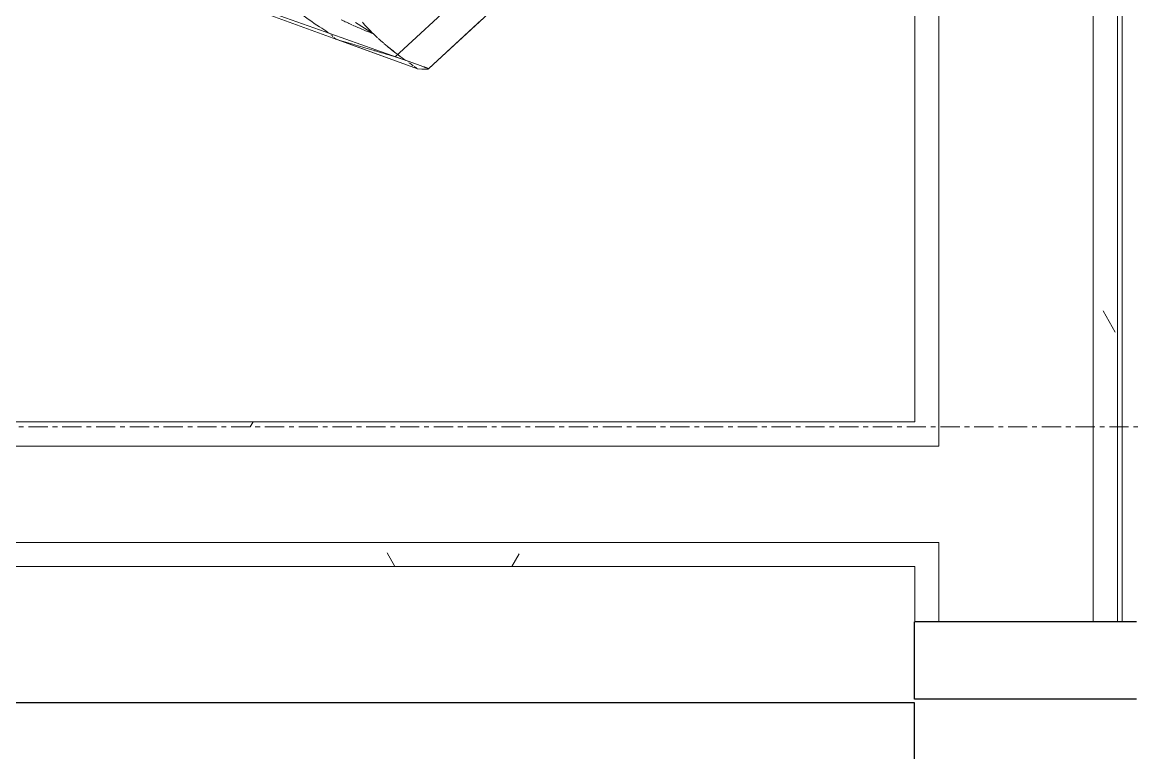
# Model space of a CAD drawing. Header units: inches. Extents: x -610 to 219, y 1022 to 1725.
# Drawn here: x -217.28 to -188.53, y 1257.58 to 1276.52 of the extents above; entities that cross this region are included whole.
import ezdxf

# ---------------------------------------------------------------- set-up
doc = ezdxf.new("R2010")
doc.units = ezdxf.units.IN
doc.header["$MEASUREMENT"] = 0
doc.linetypes.add('Grid Line 1_2_', pattern=[0.875, 0.5, -0.125, 0.125, -0.125])
for name, color, linetype, lineweight in [('A-DOOR', 31, 'Continuous', 18), ('A-DOOR-FRAM', 31, 'Continuous', 30), ('A-WALL', 113, 'Continuous', 18), ('A-WALL-PATT', 111, 'Continuous', 18), ('I-FURN', 30, 'Continuous', 9), ('I-WALL', 2, 'Continuous', 18), ('S-GRID', 1, 'Continuous', 9)]:
    doc.layers.add(name, color=color, linetype=linetype, lineweight=lineweight)
pattern_1 = [(0, (0, 0), (15.36, 3.84), [0.634, -10.886, 0.634, -10.886, -61.44]), (0, (0, 0), (15.36, 3.84), [-23.04, 0.634, -22.406, 0.634, -10.886, -26.88]), (0, (0, 0), (15.36, 3.84), [-57.6, 0.634, -7.046, 0.634, -18.566]), (120, (5.76, 1.92), (-11.005538, 11.38215), [0.634, -10.886, 0.634, -10.886, -61.44]), (120, (5.76, 1.92), (-11.005538, 11.38215), [-23.04, 0.634, -22.406, 0.634, -10.886, -26.88]), (120, (5.76, 1.92), (-11.005538, 11.38215), [-57.6, 0.634, -7.046, 0.634, -18.566]), (240, (7.68, 9.6), (-4.354462, -15.22215), [0.634, -10.886, 0.634, -10.886, -61.44]), (240, (7.68, 9.6), (-4.354462, -15.22215), [-23.04, 0.634, -22.406, 0.634, -10.886, -26.88]), (240, (7.68, 9.6), (-4.354462, -15.22215), [-57.6, 0.634, -7.046, 0.634, -18.566])]

# ---------------------------------------------------------------- blocks, each defined once
blk = doc.blocks.new('HighTower_SelectRecliner - HighTower_SelectRecliner-V4-FIRST FLOOR POWER _ SIGNAL')
at = {"layer": 'I-FURN'}
for p, q in [((-12.283, -7.902), (-8.29, -15.686)), ((-8.29, -15.686), (-9.312, -13.691)), ((-8.644, -13.713), (-8.507, -14.243)), ((-8.496, -15.065), (8.496, -15.065)), ((-8.286, -15.69), (-8.287, -15.69)), ((-8.286, -15.69), (-8.287, -15.69)), ((-8.209, -15.766), (-8.286, -15.69)), ((-8.286, -15.69), (-8.286, -15.69)), ((-8.209, -15.766), (-8.286, -15.69)), ((-8.286, -15.69), (-8.286, -15.69)), ((-8.13, -15.842), (-8.209, -15.766)), ((-8.13, -15.842), (-8.209, -15.766)), ((-8.071, -15.879), (-8.072, -15.879)), ((-8.071, -15.879), (8.071, -15.879)), ((-8.071, -15.879), (-6.198, -15.879))]:
    blk.add_line(p, q, dxfattribs=at)
at = {"layer": 'I-FURN', "flags": 128}
for points in [[(-8.167, -15.692), (-8.744, -14.593), (-9.321, -13.495), (-9.898, -12.397), (-10.475, -11.299)], [(-8.167, -15.692), (-8.331, -15.378), (-8.496, -15.065)], [(-8.071, -15.879), (-8.072, -15.879), (-8.072, -15.879)]]:
    blk.add_lwpolyline(points, dxfattribs=at)
at = {"layer": 'I-FURN'}
for points in [[(-9.625, -11.908), (-9.606, -12.117), (-9.551, -12.535), (-9.463, -12.952), (-9.411, -13.16)], [(-9.333, -13.514), (-9.329, -13.539), (-9.326, -13.562), (-9.323, -13.582)], [(-9.327, -13.616), (-9.328, -13.626), (-9.327, -13.636), (-9.327, -13.645)], [(-9.312, -13.691), (-9.312, -13.693), (-9.311, -13.695), (-9.309, -13.697)], [(-9.309, -13.697), (-9.224, -13.842), (-9.139, -13.988), (-9.053, -14.134)], [(-8.79, -13.616), (-8.795, -13.605), (-8.799, -13.595), (-8.804, -13.584)], [(-8.758, -13.696), (-8.769, -13.67), (-8.779, -13.643), (-8.79, -13.617)], [(-8.51, -14.243), (-8.513, -14.173), (-8.516, -14.033), (-8.514, -13.893), (-8.511, -13.824)], [(-9.042, -14.152), (-8.959, -14.293), (-8.875, -14.434), (-8.79, -14.576)], [(-8.5, -14.396), (-8.504, -14.345), (-8.507, -14.294), (-8.51, -14.243)], [(-8.498, -14.394), (-8.502, -14.344), (-8.505, -14.293), (-8.507, -14.243)], [(-8.481, -14.593), (-8.488, -14.535), (-8.494, -14.477), (-8.499, -14.419)], [(-8.48, -14.593), (-8.486, -14.535), (-8.493, -14.477), (-8.497, -14.419)], [(-8.661, -14.791), (-8.61, -14.876), (-8.559, -14.961), (-8.507, -15.046)], [(-8.363, -15.319), (-8.379, -15.247), (-8.395, -15.171), (-8.411, -15.077)], [(-8.363, -15.32), (-8.378, -15.248), (-8.394, -15.172), (-8.41, -15.077)], [(-8.333, -15.459), (-8.336, -15.445), (-8.339, -15.431), (-8.342, -15.417)], [(-8.332, -15.459), (-8.335, -15.446), (-8.338, -15.432), (-8.342, -15.418)], [(-8.313, -15.55), (-8.318, -15.524), (-8.325, -15.493), (-8.332, -15.459)], [(-8.313, -15.55), (-8.318, -15.524), (-8.325, -15.494), (-8.332, -15.46)], [(-8.291, -15.673), (-8.294, -15.653), (-8.299, -15.621), (-8.307, -15.579)], [(-8.291, -15.673), (-8.294, -15.653), (-8.299, -15.621), (-8.307, -15.579)], [(-8.291, -15.682), (-8.292, -15.679), (-8.292, -15.676), (-8.291, -15.673)], [(-8.291, -15.682), (-8.292, -15.679), (-8.292, -15.676), (-8.291, -15.673)], [(-8.287, -15.69), (-8.289, -15.688), (-8.29, -15.685), (-8.291, -15.682)], [(-8.287, -15.69), (-8.289, -15.688), (-8.29, -15.685), (-8.291, -15.682)], [(-8.072, -15.879), (-8.079, -15.879), (-8.095, -15.873), (-8.117, -15.854), (-8.13, -15.842)], [(-8.072, -15.879), (-8.079, -15.879), (-8.095, -15.873), (-8.117, -15.854), (-8.13, -15.842)]]:
    blk.add_open_spline(points, degree=3, dxfattribs=at)
for points, knots in [([(-9.411, -13.16), (-9.387, -13.252), (-9.363, -13.354), (-9.347, -13.438), (-9.344, -13.453)], [0, 0, 0, 0, 0.5, 0.6185886, 0.6185886, 0.6185886, 0.6185886]), ([(-8.804, -13.583), (-8.821, -13.54), (-8.844, -13.483), (-8.865, -13.425), (-8.871, -13.41)], [0.20977011, 0.20977011, 0.20977011, 0.20977011, 0.25, 0.26439964, 0.26439964, 0.26439964, 0.26439964]), ([(-9.327, -13.645), (-9.326, -13.653), (-9.322, -13.669), (-9.316, -13.684), (-9.312, -13.691)], [0, 0, 0, 0, 0.5, 0.8922566, 0.8922566, 0.8922566, 0.8922566]), ([(-8.507, -14.243), (-8.572, -14.112), (-8.655, -13.935), (-8.731, -13.758), (-8.751, -13.712)], [0, 0, 0, 0, 0.125, 0.1689028, 0.1689028, 0.1689028, 0.1689028]), ([(-8.785, -14.584), (-8.78, -14.592), (-8.739, -14.661), (-8.698, -14.73), (-8.661, -14.791)], [0.6489978, 0.6489978, 0.6489978, 0.6489978, 0.6666667, 0.799795, 0.799795, 0.799795, 0.799795]), ([(-8.412, -15.069), (-8.415, -15.05), (-8.438, -14.914), (-8.46, -14.757), (-8.479, -14.61)], [0.7081291, 0.7081291, 0.7081291, 0.7081291, 0.75, 0.9915032, 0.9915032, 0.9915032, 0.9915032]), ([(-8.411, -15.069), (-8.414, -15.05), (-8.437, -14.914), (-8.459, -14.757), (-8.478, -14.61)], [0.7082035, 0.7082035, 0.7082035, 0.7082035, 0.75, 0.9915047, 0.9915047, 0.9915047, 0.9915047]), ([(-8.071, -15.879), (-8.071, -15.879), (-8.072, -15.876), (-8.08, -15.86), (-8.09, -15.84), (-8.1, -15.82), (-8.108, -15.804), (-8.117, -15.787), (-8.129, -15.763), (-8.146, -15.731), (-8.16, -15.705), (-8.167, -15.692)], [-1, -1, -1, -1, -0.857143, -0.714286, -0.571429, -0.5, -0.428571, -0.357143, -0.285714, -0.142857, 0, 0, 0, 0]), ([(-8.071, -15.879), (-8.071, -15.879), (-8.072, -15.876), (-8.08, -15.86), (-8.09, -15.84), (-8.1, -15.82), (-8.108, -15.804), (-8.117, -15.787), (-8.129, -15.763), (-8.146, -15.731), (-8.16, -15.705), (-8.167, -15.692)], [-1, -1, -1, -1, -0.857143, -0.714286, -0.571429, -0.5, -0.428571, -0.357143, -0.285714, -0.142857, 0, 0, 0, 0])]:
    blk.add_open_spline(points, degree=3, knots=knots, dxfattribs=at)
blk = doc.blocks.new('Single Flush - OTJ_SOLIDFLUSH_ALUM-4815211-FIRST FLOOR POWER _ SIGNAL')
at = {"layer": 'A-DOOR', "lineweight": 30}
for p, q in [((17.90625, 2.6875), (17.90625, 38.5)), ((16.15625, 2.6875), (17.90625, 2.6875))]:
    blk.add_line(p, q, dxfattribs=at)
at = {"layer": 'A-DOOR', "lineweight": 9}
blk.add_arc((17.90625, 2.6875), 35.8125, 90, 180.5, dxfattribs=at)
at = {"layer": 'A-DOOR-FRAM'}
for p, q in [((18.000004, -3.0625), (18.000004, 2.6875)), ((18.000004, 2.6875), (20.000004, 2.6875)), ((20.000004, -3.0625), (20.000004, 2.6875))]:
    blk.add_line(p, q, dxfattribs=at)

msp = doc.modelspace()

# ---------------------------------------------------------------- hatches: boundary and pattern name
at = {"layer": 'A-WALL-PATT', "lineweight": 9}
h = msp.add_hatch(dxfattribs=at)
h.set_pattern_fill('FP_1', color=256, style=0, pattern_type=2)
h.set_pattern_definition(pattern_1)
h.paths.add_polyline_path([(-188.906, 1188.286), (-188.906, 1220.975), (-189.531, 1220.975), (-189.531, 1188.286)], flags=0)
h.paths.add_polyline_path([(-189.531, 1260.975), (-188.906, 1260.975), (-188.906, 1431.161), (-189.531, 1431.161), (-189.531, 1272.554)], flags=0)
h = msp.add_hatch(dxfattribs=at)
h.set_pattern_fill('FP_1', color=256, style=0, pattern_type=2)
h.set_pattern_definition(pattern_1)
h.paths.add_polyline_path([(-193.531, 1188.286), (-193.531, 1220.975), (-194.156, 1220.975), (-194.156, 1188.286)], flags=0)
h.paths.add_polyline_path([(-193.531, 1260.975), (-193.531, 1263.036), (-194.156, 1263.036), (-194.156, 1260.975)], flags=0)
h.paths.add_polyline_path([(-193.531, 1265.536), (-193.531, 1430.536), (-194.156, 1430.536), (-194.156, 1265.536)], flags=0)
h = msp.add_hatch(dxfattribs=at)
h.set_pattern_fill('FP_1', color=256, style=0, pattern_type=2)
h.set_pattern_definition(pattern_1)
h.paths.add_polyline_path([(-194.156, 1265.536), (-194.156, 1266.161), (-296.781, 1266.161), (-296.781, 1265.536), (-201.34, 1265.536)], flags=0)
h = msp.add_hatch(dxfattribs=at)
h.set_pattern_fill('FP_1', color=256, style=0, pattern_type=2)
h.set_pattern_definition(pattern_1)
h.paths.add_polyline_path([(-194.156, 1262.411), (-194.156, 1263.036), (-296.781, 1263.036), (-296.781, 1262.411), (-201.34, 1262.411)], flags=0)

# ---------------------------------------------------------------- linework, layer by layer
at = {"layer": 'A-WALL'}
for p, q in [((-193.531, 1265.536), (-193.531, 1431.161)), ((-189.531, 1260.975), (-189.531, 1431.161)), ((-188.906, 1260.975), (-188.906, 1431.161)), ((-297.531, 1265.536), (-193.531, 1265.536)), ((-297.531, 1263.036), (-193.531, 1263.036)), ((-193.531, 1260.975), (-193.531, 1263.036))]:
    msp.add_line(p, q, dxfattribs=at)
at = {"layer": 'I-WALL'}
for p, q in [((-194.156, 1430.536), (-194.156, 1266.161)), ((-188.781, 1260.975), (-188.781, 1430.536)), ((-194.156, 1266.161), (-296.781, 1266.161)), ((-296.781, 1262.411), (-194.156, 1262.411)), ((-194.156, 1262.411), (-194.156, 1260.975)), ((-194.156, 1260.975), (-188.781, 1260.975))]:
    msp.add_line(p, q, dxfattribs=at)
at = {"layer": 'S-GRID', "linetype": 'Grid Line 1_2_'}
msp.add_line((-609.988, 1266.036), (207.322, 1266.036), dxfattribs=at)

# ---------------------------------------------------------------- block references
at = {"layer": 'A-DOOR', "rotation": 89.99999999999991}
msp.add_blockref('Single Flush - OTJ_SOLIDFLUSH_ALUM-4815211-FIRST FLOOR POWER _ SIGNAL', (-191.469, 1240.975), dxfattribs=at)
at = {"layer": 'I-FURN', "rotation": 42.77815468135797}
msp.add_blockref('HighTower_SelectRecliner - HighTower_SelectRecliner-V4-FIRST FLOOR POWER _ SIGNAL', (-211.606, 1292.456), dxfattribs=at)

doc.saveas('drawing.dxf')
